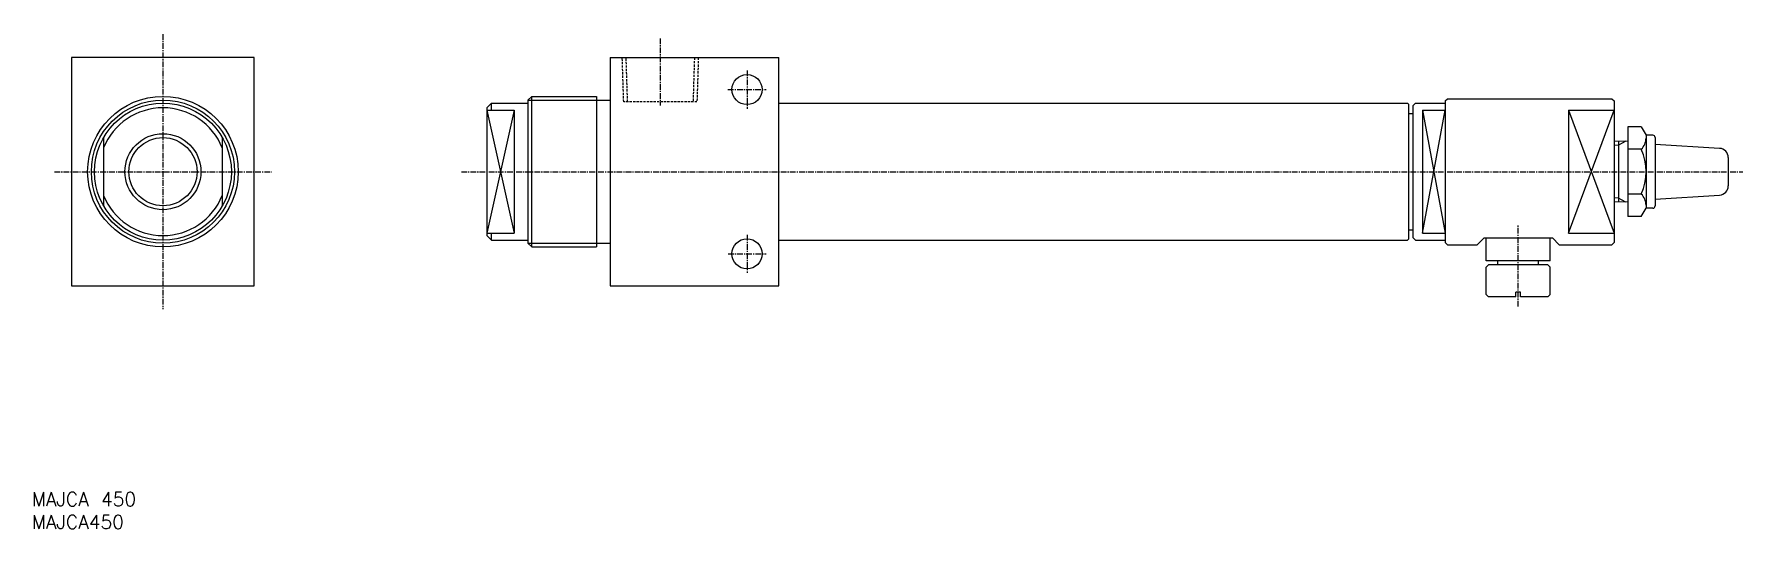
# Model space of a CAD drawing. Extents: x 1 to 375, y 0 to 108.
import ezdxf

# ---------------------------------------------------------------- set-up
doc = ezdxf.new("R2010")
doc.units = 0
doc.linetypes.add('CENTER', pattern=[2, 1.25, -0.25, 0.25, -0.25])
doc.linetypes.add('DASHED', pattern=[0.75, 0.5, -0.25])
doc.layers.get('0').update_dxf_attribs({"linetype": 'CONTINUOUS'})
doc.layers.add('CENTER', color=1, linetype='CENTER')
doc.styles.get("Standard").update_dxf_attribs({"font": 'txt.shx'})

# ---------------------------------------------------------------- blocks, each defined once
blk = doc.blocks.new('*U11')
at = {"color": 7, "linetype": 'CONTINUOUS'}
blk.add_text('MAJCA450', height=3, dxfattribs=at).set_placement((0, 0))
blk = doc.blocks.new('*U12')
at = {"color": 7, "linetype": 'CONTINUOUS'}
blk.add_text('MAJCA 450', height=3, dxfattribs=at).set_placement((0, 5))

msp = doc.modelspace()

# ---------------------------------------------------------------- linework, layer by layer
at = {"color": 7, "linetype": 'CONTINUOUS'}
for p, q in [((48.73, 103.26), (8.73, 103.26)), ((8.73, 103.26), (8.73, 53.26)), ((48.73, 53.26), (48.73, 103.26)), ((126.72, 103.26), (163.72, 103.26)), ((126.72, 103.26), (126.72, 53.26)), ((163.72, 53.26), (163.72, 103.26)), ((108.72, 93.95), (109.53, 94.76)), ((108.72, 93.95), (108.72, 62.57)), ((109.53, 94.76), (123.72, 94.76)), ((109.53, 61.76), (109.53, 94.76)), ((123.72, 94.76), (123.72, 61.76)), ((123.72, 93.95), (126.72, 93.95)), ((309.72, 93.76), (310.22, 94.26)), ((309.72, 93.76), (309.72, 62.76)), ((310.22, 94.26), (346.22, 94.26)), ((346.22, 94.26), (346.72, 93.76)), ((346.72, 93.76), (346.72, 62.76)), ((99.72, 92.26), (100.72, 93.26)), ((99.72, 92.26), (99.72, 64.26)), ((99.72, 91.76), (105.72, 91.76)), ((100.72, 93.26), (108.72, 93.26)), ((100.72, 91.76), (100.72, 93.26)), ((105.72, 91.76), (105.72, 64.76)), ((163.72, 93.26), (301.42, 93.26)), ((301.42, 93.26), (301.72, 92.96)), ((301.72, 63.56), (301.72, 92.96)), ((301.72, 91.01), (302.72, 91.01)), ((303.22, 93.26), (302.72, 92.76)), ((302.72, 63.76), (302.72, 92.76)), ((303.22, 93.26), (309.72, 93.26)), ((304.72, 91.76), (304.72, 64.76)), ((304.72, 91.76), (309.72, 91.76)), ((336.72, 91.76), (336.72, 64.76)), ((336.72, 91.76), (346.72, 91.76)), ((349.72, 88.08), (349.72, 68.45)), ((352.67, 88.08), (349.72, 88.08)), ((352.67, 88.08), (353.72, 86.26)), ((353.72, 86.26), (353.72, 70.26)), ((355.22, 86.26), (353.72, 86.26)), ((15.73, 85.74), (15.73, 70.78)), ((41.73, 85.74), (41.73, 70.78)), ((349.72, 84.96), (346.72, 84.87)), ((347.72, 84.9), (347.72, 71.62)), ((352.67, 83.17), (349.72, 83.17)), ((355.72, 85.76), (355.72, 70.76)), ((355.72, 84.26), (369.84, 83.38)), ((371.72, 81.38), (371.72, 75.14)), ((349.72, 71.56), (346.72, 71.65)), ((352.67, 73.35), (349.72, 73.35)), ((355.72, 72.26), (369.84, 73.14)), ((352.67, 68.45), (349.72, 68.45)), ((352.67, 68.45), (353.72, 70.26)), ((355.22, 70.26), (353.72, 70.26)), ((99.72, 64.76), (105.72, 64.76)), ((99.72, 64.26), (100.72, 63.26)), ((100.72, 63.26), (100.72, 64.76)), ((301.72, 65.51), (302.72, 65.51)), ((303.22, 63.26), (302.72, 63.76)), ((304.72, 64.76), (309.72, 64.76)), ((316.72, 62.26), (318.22, 63.76)), ((318.22, 63.76), (333.22, 63.76)), ((318.72, 58.76), (318.72, 63.76)), ((332.72, 58.76), (332.72, 63.76)), ((333.22, 63.76), (334.72, 62.26)), ((336.72, 64.76), (346.72, 64.76)), ((100.72, 63.26), (108.72, 63.26)), ((108.72, 62.57), (109.53, 61.76)), ((109.53, 61.76), (123.72, 61.76)), ((123.72, 62.57), (126.72, 62.57)), ((163.72, 63.26), (301.42, 63.26)), ((301.42, 63.26), (301.72, 63.56)), ((303.22, 63.26), (309.72, 63.26)), ((309.72, 62.76), (310.22, 62.26)), ((310.22, 62.26), (316.72, 62.26)), ((334.72, 62.26), (346.22, 62.26)), ((346.72, 62.76), (346.22, 62.26)), ((332.72, 58.76), (318.72, 58.76)), ((318.72, 57.36), (319.22, 57.86)), ((318.72, 51.36), (318.72, 57.36)), ((332.22, 57.86), (319.22, 57.86)), ((321.26, 57.86), (321.26, 58.76)), ((330.18, 57.86), (330.18, 58.76)), ((332.72, 57.36), (332.22, 57.86)), ((332.72, 51.36), (332.72, 57.36)), ((8.73, 53.26), (48.73, 53.26)), ((126.72, 53.26), (163.72, 53.26)), ((319.22, 50.86), (318.72, 51.36)), ((325.22, 50.86), (319.22, 50.86)), ((325.22, 50.86), (325.22, 51.86)), ((326.22, 51.86), (325.22, 51.86)), ((326.22, 50.86), (326.22, 51.86)), ((332.22, 50.86), (326.22, 50.86)), ((332.72, 51.36), (332.22, 50.86))]:
    msp.add_line(p, q, dxfattribs=at)
at = {"color": 3, "linetype": 'DASHED'}
for p, q in [((129.69, 93.56), (129.39, 103.26)), ((130.55, 93.56), (130.24, 103.26)), ((145.19, 103.26), (144.89, 93.56)), ((146.05, 103.26), (145.75, 93.56)), ((145.75, 93.56), (129.69, 93.56))]:
    msp.add_line(p, q, dxfattribs=at)
at = {"color": 3, "linetype": 'CONTINUOUS'}
for p, q in [((108.72, 93.95), (123.72, 93.95)), ((99.72, 91.76), (105.72, 64.76)), ((105.72, 91.76), (99.72, 64.76)), ((304.72, 64.76), (309.72, 91.76)), ((304.72, 91.76), (309.72, 64.76)), ((336.72, 91.76), (346.72, 64.76)), ((336.72, 64.76), (346.72, 91.76)), ((347.72, 84.05), (346.72, 84.01)), ((349.29, 84.95), (347.72, 84.05)), ((347.72, 72.48), (346.72, 72.51)), ((349.29, 71.57), (347.72, 72.48)), ((108.72, 62.57), (123.72, 62.57))]:
    msp.add_line(p, q, dxfattribs=at)
at = {"color": 7, "linetype": 'CONTINUOUS'}
for centre, radius in [((156.72, 96.26), 3.3), ((28.73, 78.26), 16.5), ((28.73, 78.26), 15), ((28.73, 78.26), 7.47), ((156.72, 60.26), 3.3)]:
    msp.add_circle(centre, radius, dxfattribs=at)
at = {"color": 3, "linetype": 'CONTINUOUS'}
for radius in [15.69, 8.33]:
    msp.add_circle((28.73, 78.26), radius, dxfattribs=at)
at = {"color": 7, "linetype": 'CONTINUOUS'}
for centre, radius, start, end in [((28.73, 78.26), 14, 21.7868, 158.2132), ((355.22, 85.76), 0.5, 0, 90), ((350.32, 85.62), 3.4, 313.7504, 0), ((341.7, 78.26), 12.02, 335.8939, 24.1061), ((369.72, 81.38), 2, 0, 86.4237), ((369.72, 75.14), 2, 273.5763, 0), ((28.73, 78.26), 14, 201.7868, 338.2132), ((350.32, 70.9), 3.4, 0, 46.2496), ((355.22, 70.76), 0.5, 270, 0)]:
    msp.add_arc(centre, radius, start, end, dxfattribs=at)
msp.add_point((126.72, 78.26), dxfattribs=at)
at = {"layer": 'CENTER', "color": 1, "linetype": 'CENTER'}
for p, q in [((28.73, 108.4), (28.73, 48.13)), ((137.72, 107.48), (137.72, 92.77)), ((156.72, 100.45), (156.72, 92.07)), ((152.53, 96.26), (160.91, 96.26)), ((4.95, 78.26), (52.51, 78.26)), ((94.12, 78.26), (374.93, 78.26)), ((156.72, 64.42), (156.72, 56.1)), ((325.72, 48.69), (325.72, 66.69)), ((152.56, 60.26), (160.88, 60.26))]:
    msp.add_line(p, q, dxfattribs=at)

# ---------------------------------------------------------------- block references
at = {"color": 7, "linetype": 'CONTINUOUS'}
for name in ['*U12', '*U11']:
    msp.add_blockref(name, (0, 0), dxfattribs=at)

doc.saveas('drawing.dxf')
